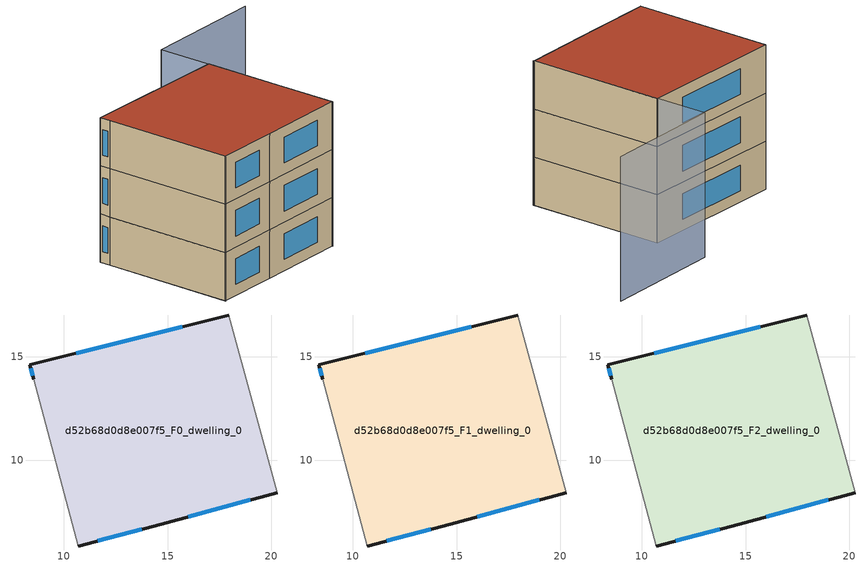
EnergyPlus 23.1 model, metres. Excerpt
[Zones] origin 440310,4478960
d52b68d0d8e007f5_F0_dwelling_0
 floor ground (EU_floor_Construction): 17.95,17 20.28,8.45 14.7,6.93 10.69,5.87 8.54,13.9 8.36,14.6 z0
 wall outside (EU_wall_Construction): 10.69,5.87 14.7,6.93 20.28,8.45 / 17.95,17 8.36,14.6 8.54,13.9 z0:3
 wall adiabatic (EU_wall_Construction): 8.54,13.9 10.69,5.87 / 20.28,8.45 17.95,17 z0:3
 window (EU_Window_Construction): 16.01,7.28 18.98,8.09 / 11.63,6.12 13.76,6.68 / 8.4,14.44 8.5,14.07 / 15.7,16.44 10.61,15.16 z0.7:2.3
d52b68d0d8e007f5_F1_dwelling_0
 floor to d52b68d0d8e007f5_F0_dwelling_0 (EU_floor_Construction): 17.94,17 20.28,8.45 14.7,6.93 10.69,5.87 8.54,13.9 8.36,14.6 z3
 wall outside (EU_wall_Construction): 10.69,5.87 14.7,6.93 20.28,8.45 / 17.95,17 8.36,14.6 8.54,13.9 z3:6
 wall adiabatic (EU_wall_Construction): 8.54,13.9 10.69,5.87 / 20.28,8.45 17.95,17 z3:6
 window (EU_Window_Construction): 16.01,7.28 18.98,8.09 / 11.63,6.12 13.76,6.68 / 8.4,14.44 8.5,14.07 / 15.7,16.44 10.61,15.16 z3.7:5.3
d52b68d0d8e007f5_F2_dwelling_0
 floor to d52b68d0d8e007f5_F1_dwelling_0 (EU_floor_Construction): 17.94,17 20.28,8.45 14.7,6.93 10.69,5.87 8.54,13.9 8.36,14.6 z6
 wall outside (EU_wall_Construction): 10.69,5.87 14.7,6.93 20.28,8.45 / 17.95,17 8.36,14.6 8.54,13.9 z6:9
 wall adiabatic (EU_wall_Construction): 8.54,13.9 10.69,5.87 / 20.28,8.45 17.95,17 z6:9
 window (EU_Window_Construction): 16.01,7.28 18.98,8.09 / 11.63,6.12 13.76,6.68 / 8.4,14.44 8.5,14.07 / 15.7,16.44 10.61,15.16 z6.7:8.3
 roof outside (EU_roof_Construction): 20.28,8.45 17.95,17 8.36,14.6 8.54,13.9 10.69,5.87 14.7,6.93 z9
shading: 20.3,8.39 17.03,20.28 / 17.03,20.28 24.63,22.37 / 8.54,13.9 10.71,5.82 z0:9
[Building]
EU S2 Campaign: North Axis=0; Terrain=City; Solar Distribution=FullExterior
[Site:Location]
Madrid: Latitude=40.5; Longitude=-3.5; Time Zone=1; Elevation=609
[SizingPeriod:WeatherFileDays]
AnnualSizingPeriod: Begin Month=1; Begin Day of Month=1; End Month=12; End Day of Month=31; Day of Week for Start Day=Monday; Use Weather File Daylight Saving Period=No; Use Weather File Rain and Snow Indicators=No
[MATERIAL]
EU_InternalMass_Material: Roughness=MediumRough; Thickness=0.1; Conductivity=1; Density=1800; Specific Heat=900; Thermal Absorptance=0.9; Solar Absorptance=0.7; Visible Absorptance=0.7
[MATERIAL:NOMASS] Roughness=MediumRough; Thermal Absorptance=0.9; Solar Absorptance=0.7; Visible Absorptance=0.7
Name | Thermal Resistance
EU_wall_NoMass | 0.419739
EU_roof_NoMass | 0.352165
EU_floor_NoMass | 0.608284
[WINDOWMATERIAL:SIMPLEGLAZINGSYSTEM]
EU_Window_SimpleGlazing: UFactor=4.8352; Solar Heat Gain Coefficient=0.85; Visible Transmittance=0.85
[CONSTRUCTION]
EU_wall_Construction: EU_wall_NoMass
EU_roof_Construction: EU_roof_NoMass
EU_floor_Construction: EU_floor_NoMass
EU_Window_Construction: EU_Window_SimpleGlazing
EU_InternalMass_Construction: EU_InternalMass_Material
[ZONE] Type=1; Multiplier=1; Ceiling Height=autocalculate; Volume=266.468; Floor Area=autocalculate; Part of Total Floor Area=Yes
d52b68d0d8e007f5_F0_dwelling_0; d52b68d0d8e007f5_F1_dwelling_0; d52b68d0d8e007f5_F2_dwelling_0
[INTERNALMASS] Construction=EU_InternalMass_Construction; Surface Area=88.8226
Name | Zone or ZoneList
d52b68d0d8e007f5_F0_dwelling_0_EU_InternalMass | d52b68d0d8e007f5_F0_dwelling_0
d52b68d0d8e007f5_F1_dwelling_0_EU_InternalMass | d52b68d0d8e007f5_F1_dwelling_0
d52b68d0d8e007f5_F2_dwelling_0_EU_InternalMass | d52b68d0d8e007f5_F2_dwelling_0
[OTHEREQUIPMENT] Fuel Type=Electricity; Design Level Calculation Method=Watts/Area; Power per Zone Floor Area=1; Fraction Latent=0; Fraction Radiant=0; Fraction Lost=0; Carbon Dioxide Generation Rate=0; EndUse Subcategory=EU_Step8_InternalGains
Name | Zone or ZoneList or Space or SpaceList | Schedule
EU_Step8_InternalGain_d52b68d0d8e007f5_F0_dwelling_0_f000 | d52b68d0d8e007f5_F0_dwelling_0 | EU_Step8_GainSchedule_d52b68d0d8e007f5_F0_dwelling_0_f000
EU_Step8_InternalGain_d52b68d0d8e007f5_F1_dwelling_0_f000 | d52b68d0d8e007f5_F1_dwelling_0 | EU_Step8_GainSchedule_d52b68d0d8e007f5_F1_dwelling_0_f000
EU_Step8_InternalGain_d52b68d0d8e007f5_F2_dwelling_0_f000 | d52b68d0d8e007f5_F2_dwelling_0 | EU_Step8_GainSchedule_d52b68d0d8e007f5_F2_dwelling_0_f000
[ZONEVENTILATION:DESIGNFLOWRATE] Schedule=EU_AlwaysOn; Design Flow Rate Calculation Method=AirChanges/Hour; Air Changes per Hour=0.703302; Ventilation Type=Natural; Fan Pressure Rise=0; Fan Total Efficiency=1; Constant Term Coefficient=1; Temperature Term Coefficient=0; Velocity Term Coefficient=0; Velocity Squared Term Coefficient=0; Minimum Indoor Temperature=-100; Maximum Indoor Temperature=100; Delta Temperature=-100; Minimum Outdoor Temperature=-100; Maximum Outdoor Temperature=100; Maximum Wind Speed=40
Name | Zone or ZoneList or Space or SpaceList
EU_ConstantAir_d52b68d0d8e007f5_F0_dwelling_0 | d52b68d0d8e007f5_F0_dwelling_0
EU_ConstantAir_d52b68d0d8e007f5_F1_dwelling_0 | d52b68d0d8e007f5_F1_dwelling_0
EU_ConstantAir_d52b68d0d8e007f5_F2_dwelling_0 | d52b68d0d8e007f5_F2_dwelling_0
[HVACTEMPLATE:THERMOSTAT] Constant Heating Setpoint=20; Constant Cooling Setpoint=50
EU_HeatOnly_d52b68d0d8e007f5_F0_dwelling_0; EU_HeatOnly_d52b68d0d8e007f5_F1_dwelling_0; EU_HeatOnly_d52b68d0d8e007f5_F2_dwelling_0
[HVACTEMPLATE:ZONE:IDEALLOADSAIRSYSTEM] System Availability Schedule=EU_AlwaysOn; Maximum Heating Supply Air Temperature=50; Minimum Cooling Supply Air Temperature=13; Maximum Heating Supply Air Humidity Ratio=0.0156; Minimum Cooling Supply Air Humidity Ratio=0.0077; Heating Limit=NoLimit; Cooling Limit=NoLimit; Heating Availability Schedule=EU_AlwaysOn; Cooling Availability Schedule=EU_CoolingOff; Dehumidification Control Type=ConstantSensibleHeatRatio; Cooling Sensible Heat Ratio=0.7; Dehumidification Setpoint=60; Humidification Control Type=None; Humidification Setpoint=30; Outdoor Air Method=None; Outdoor Air Flow Rate per Person=0.00944; Outdoor Air Flow Rate per Zone Floor Area=0; Outdoor Air Flow Rate per Zone=0; Demand Controlled Ventilation Type=None; Outdoor Air Economizer Type=NoEconomizer; Heat Recovery Type=None; Sensible Heat Recovery Effectiveness=0.7; Latent Heat Recovery Effectiveness=0.65
Name | Template Thermostat
d52b68d0d8e007f5_F0_dwelling_0 | EU_HeatOnly_d52b68d0d8e007f5_F0_dwelling_0
d52b68d0d8e007f5_F1_dwelling_0 | EU_HeatOnly_d52b68d0d8e007f5_F1_dwelling_0
d52b68d0d8e007f5_F2_dwelling_0 | EU_HeatOnly_d52b68d0d8e007f5_F2_dwelling_0
[SIZING:ZONE] Zone Cooling Design Supply Air Temperature Input Method=SupplyAirTemperature; Zone Cooling Design Supply Air Temperature=13; Zone Heating Design Supply Air Temperature Input Method=SupplyAirTemperature; Zone Heating Design Supply Air Temperature=50; Zone Cooling Design Supply Air Humidity Ratio=0.008; Zone Heating Design Supply Air Humidity Ratio=0.008; Cooling Design Air Flow Method=DesignDay; Cooling Design Air Flow Rate=0; Cooling Minimum Air Flow per Zone Floor Area=0.000762; Cooling Minimum Air Flow=0; Cooling Minimum Air Flow Fraction=0.2; Heating Design Air Flow Method=DesignDay; Heating Design Air Flow Rate=0; Heating Maximum Air Flow per Zone Floor Area=0.002032; Heating Maximum Air Flow=0.141576; Heating Maximum Air Flow Fraction=0.3; Account for Dedicated Outdoor Air System=No; Dedicated Outdoor Air System Control Strategy=NeutralSupplyAir; Dedicated Outdoor Air Low Setpoint Temperature for Design=autosize; Dedicated Outdoor Air High Setpoint Temperature for Design=autosize; Zone Load Sizing Method=Sensible Load Only No Latent Load; Zone Latent Cooling Design Supply Air Humidity Ratio Input Method=HumidityRatioDifference; Zone Cooling Design Supply Air Humidity Ratio Difference=0.005; Zone Latent Heating Design Supply Air Humidity Ratio Input Method=HumidityRatioDifference; Zone Humidification Design Supply Air Humidity Ratio Difference=0.005
d52b68d0d8e007f5_F0_dwelling_0; d52b68d0d8e007f5_F1_dwelling_0; d52b68d0d8e007f5_F2_dwelling_0
[SCHEDULE:CONSTANT]
Name | Hourly Value
EU_AlwaysOn | 1
EU_CoolingOff | 0
[SCHEDULE:FILE] Column Number=1; Rows to Skip at Top=0; Number of Hours of Data=8760; Column Separator=Comma; Interpolate to Timestep=No; Minutes per Item=60; Adjust Schedule for Daylight Savings=Yes
Name | File
EU_Step8_GainSchedule_d52b68d0d8e007f5_F0_dwelling_0_f000 | ../../schedules/d52b68d0d8e007f5/d52b68d0d8e007f5_F0_dwelling_0_f000_gain.csv
EU_Step8_GainSchedule_d52b68d0d8e007f5_F1_dwelling_0_f000 | ../../schedules/d52b68d0d8e007f5/d52b68d0d8e007f5_F1_dwelling_0_f000_gain.csv
EU_Step8_GainSchedule_d52b68d0d8e007f5_F2_dwelling_0_f000 | ../../schedules/d52b68d0d8e007f5/d52b68d0d8e007f5_F2_dwelling_0_f000_gain.csv
